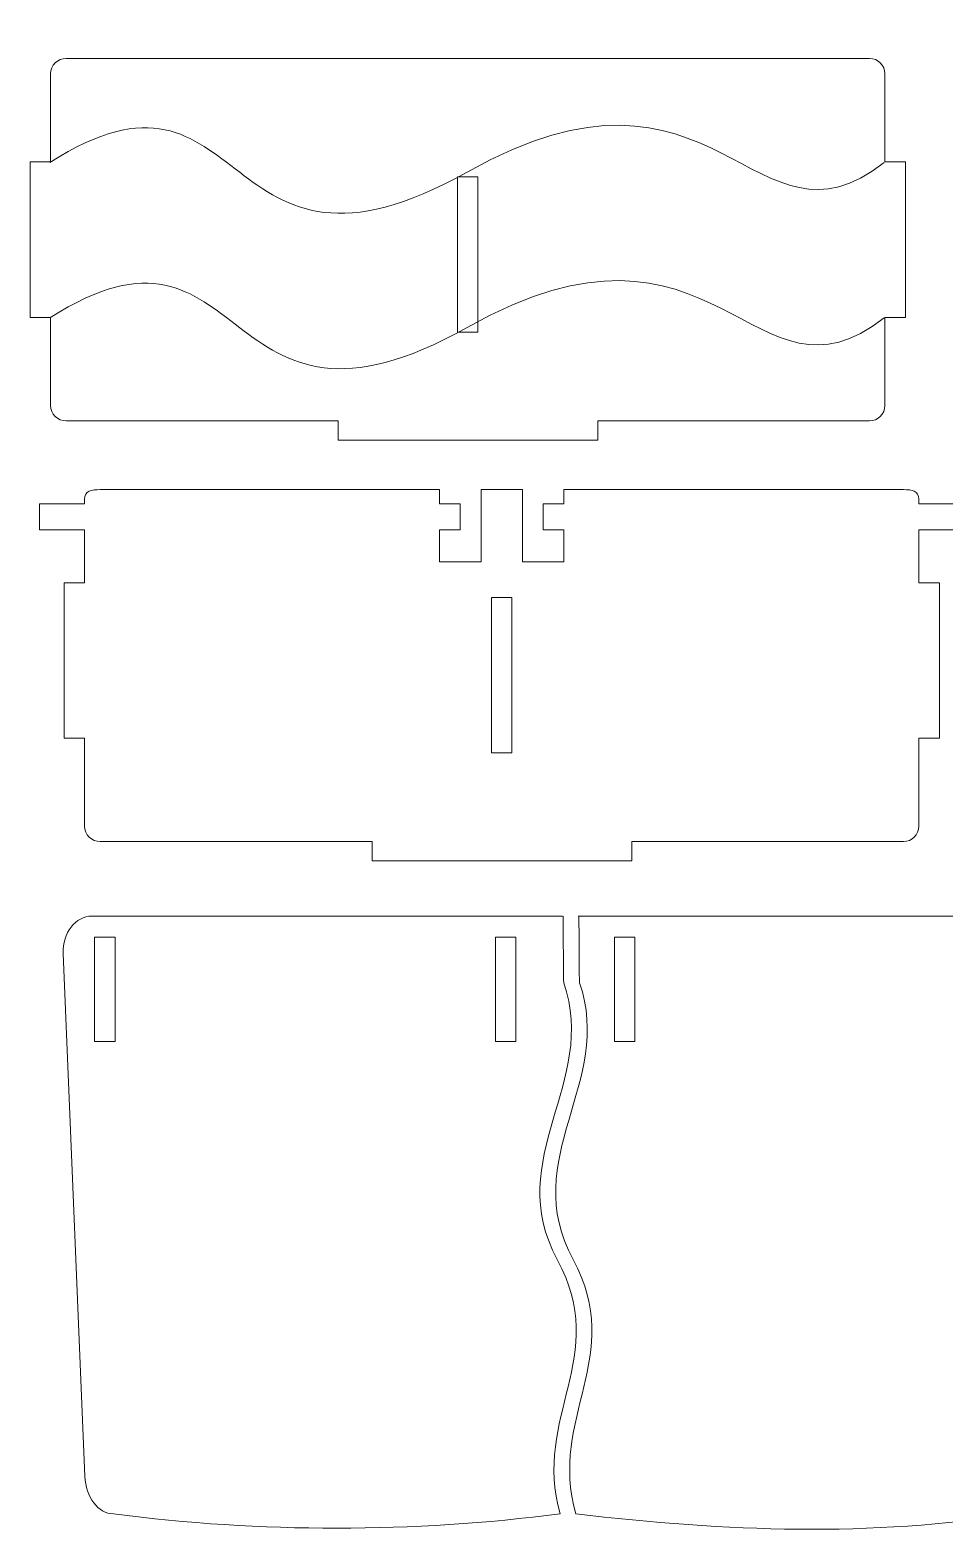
# Model space of a CAD drawing. Header units: millimetres. Extents: x -194 to 288, y -182 to 161.
# Drawn here: x -194.2 to -17.7, y -129.8 to 161.2 of the extents above; entities that cross this region are included whole.
import ezdxf

# ---------------------------------------------------------------- set-up
doc = ezdxf.new("R2010")
doc.units = ezdxf.units.MM
doc.header["$MEASUREMENT"] = 0
doc.layers.add('layer 1', color=7, linetype='Continuous')

msp = doc.modelspace()

# ---------------------------------------------------------------- linework, layer by layer
at = {"layer": 'layer 1', "color": 140, "lineweight": 20}
for points in [[(-190.3651, 135.6305), (-151.469, 160.4198), (-158.4404, 106.3701), (-109.8665, 133.7712), (-109.8665, 133.7712), (-61.2927, 161.1723), (-54.6799, 115.6305), (-29.3682, 135.6305)], [(-190.3651, 105.6305), (-151.469, 130.4198), (-158.4404, 76.3701), (-109.8665, 103.7712), (-109.8665, 103.7712), (-61.2927, 131.1723), (-54.6799, 85.6305), (-29.3682, 105.6305)]]:
    msp.add_open_spline(points, degree=3, knots=[0, 0, 0, 0, 0.33333333, 0.33333333, 0.33333333, 0.33333333, 1, 1, 1, 1], dxfattribs=at)
at = {"layer": 'layer 1', "color": 240, "lineweight": 20}
for points, knots in [([(-187.2312, 155.7156), (-188.8812, 155.7156), (-190.2312, 154.3651), (-190.2312, 152.7155), (-190.2312, 152.7155), (-190.2312, 152.7155), (-190.2312, 135.7156), (-190.2312, 135.7156)], [0, 0, 0, 0, 0.33333333, 0.33333333, 0.33333333, 0.33333333, 1, 1, 1, 1]), ([(-29.2344, 135.7156), (-29.2344, 135.7156), (-29.2344, 152.7155), (-29.2344, 152.7155), (-29.2344, 152.7155), (-29.2344, 154.3654), (-30.5848, 155.7156), (-32.2344, 155.7156), (-32.2344, 155.7156), (-32.2344, 155.7156), (-122.5683, 155.7156), (-122.5683, 155.7156), (-122.5683, 155.7156), (-122.5683, 155.7156), (-187.2312, 155.7156), (-187.2312, 155.7156)], [0, 0, 0, 0, 0.2, 0.2, 0.2, 0.2, 0.4, 0.4, 0.4, 0.4, 0.6, 0.6, 0.6, 0.6, 1, 1, 1, 1]), ([(-190.2312, 135.7156), (-190.2312, 135.7156), (-194.1812, 135.7156), (-194.1812, 135.7156), (-194.1812, 135.7156), (-194.1812, 135.7156), (-194.1812, 105.7156), (-194.1812, 105.7156), (-194.1812, 105.7156), (-194.1812, 105.7156), (-190.2312, 105.7156), (-190.2312, 105.7156)], [0, 0, 0, 0, 0.25, 0.25, 0.25, 0.25, 0.5, 0.5, 0.5, 0.5, 1, 1, 1, 1]), ([(-29.2344, 105.7156), (-29.2344, 105.7156), (-25.2844, 105.7156), (-25.2844, 105.7156), (-25.2844, 105.7156), (-25.2844, 105.7156), (-25.2844, 135.7156), (-25.2844, 135.7156), (-25.2844, 135.7156), (-25.2844, 135.7156), (-29.2344, 135.7156), (-29.2344, 135.7156)], [0, 0, 0, 0, 0.25, 0.25, 0.25, 0.25, 0.5, 0.5, 0.5, 0.5, 1, 1, 1, 1]), ([(-111.7078, 102.8412), (-111.7078, 102.8412), (-107.7578, 102.8412), (-107.7578, 102.8412), (-107.7578, 102.8412), (-107.7578, 102.8412), (-107.7578, 104.7493), (-107.7578, 104.7493), (-107.7578, 104.7493), (-107.7578, 104.7493), (-107.7578, 132.8412), (-107.7578, 132.8412), (-107.7578, 132.8412), (-107.7578, 132.8412), (-111.7078, 132.8412), (-111.7078, 132.8412), (-111.7078, 132.8412), (-111.7078, 132.8412), (-111.7078, 104.7517), (-111.7078, 104.7517), (-111.7078, 104.7517), (-111.7078, 104.7517), (-111.7078, 102.8412), (-111.7078, 102.8412)], [0, 0, 0, 0, 0.14285714, 0.14285714, 0.14285714, 0.14285714, 0.28571429, 0.28571429, 0.28571429, 0.28571429, 0.42857143, 0.42857143, 0.42857143, 0.42857143, 0.57142857, 0.57142857, 0.57142857, 0.57142857, 0.71428571, 0.71428571, 0.71428571, 0.71428571, 1, 1, 1, 1]), ([(-190.2312, 105.7156), (-190.2312, 105.7156), (-190.2312, 88.7157), (-190.2312, 88.7157), (-190.2312, 88.7157), (-190.2312, 87.0661), (-188.8812, 85.7156), (-187.2312, 85.7156), (-187.2312, 85.7156), (-187.2312, 85.7156), (-134.7535, 85.7156), (-134.7535, 85.7156), (-134.7535, 85.7156), (-134.7535, 85.7156), (-134.7637, 81.9971), (-134.7637, 81.9971), (-134.7637, 81.9971), (-134.7637, 81.9971), (-84.6313, 81.9972), (-84.6313, 81.9972), (-84.6313, 81.9972), (-84.6313, 81.9972), (-84.6387, 85.7156), (-84.6387, 85.7156), (-84.6387, 85.7156), (-84.6387, 85.7156), (-32.2344, 85.7156), (-32.2344, 85.7156), (-32.2344, 85.7156), (-30.5844, 85.7156), (-29.2344, 87.0658), (-29.2344, 88.7157), (-29.2344, 88.7157), (-29.2344, 88.7157), (-29.2344, 105.7156), (-29.2344, 105.7156)], [0, 0, 0, 0, 0.1, 0.1, 0.1, 0.1, 0.2, 0.2, 0.2, 0.2, 0.3, 0.3, 0.3, 0.3, 0.4, 0.4, 0.4, 0.4, 0.5, 0.5, 0.5, 0.5, 0.6, 0.6, 0.6, 0.6, 0.7, 0.7, 0.7, 0.7, 0.8, 0.8, 0.8, 0.8, 1, 1, 1, 1]), ([(-115.172, 72.4513), (-115.172, 72.4513), (-180.6704, 72.4513), (-180.6704, 72.4513), (-180.6704, 72.4513), (-182.3204, 72.4513), (-183.6704, 72.2304), (-183.6704, 70.5809), (-183.6704, 70.5809), (-183.6704, 70.5809), (-183.6704, 69.7107), (-183.6704, 69.7107)], [0, 0, 0, 0, 0.25, 0.25, 0.25, 0.25, 0.5, 0.5, 0.5, 0.5, 1, 1, 1, 1]), ([(-111.172, 58.5172), (-111.172, 58.5172), (-107.172, 58.5172), (-107.172, 58.5172), (-107.172, 58.5172), (-107.172, 58.5172), (-107.172, 72.4513), (-107.172, 72.4513)], [0, 0, 0, 0, 0.33333333, 0.33333333, 0.33333333, 0.33333333, 1, 1, 1, 1]), ([(-99.172, 72.4513), (-99.172, 72.4513), (-99.172, 58.5172), (-99.172, 58.5172), (-99.172, 58.5172), (-99.172, 58.5172), (-95.172, 58.5172), (-95.172, 58.5172)], [0, 0, 0, 0, 0.33333333, 0.33333333, 0.33333333, 0.33333333, 1, 1, 1, 1]), ([(-22.6736, 69.7108), (-22.6736, 69.7108), (-22.6736, 70.581), (-22.6736, 70.581), (-22.6736, 70.581), (-22.6736, 72.2309), (-24.0242, 72.4513), (-25.6736, 72.4513), (-25.6736, 72.4513), (-25.6736, 72.4513), (-91.172, 72.4513), (-91.172, 72.4513)], [0, 0, 0, 0, 0.25, 0.25, 0.25, 0.25, 0.5, 0.5, 0.5, 0.5, 1, 1, 1, 1]), ([(-183.6704, 69.7107), (-183.6704, 69.7107), (-192.3543, 69.7107), (-192.3543, 69.7107), (-192.3543, 69.7107), (-192.3543, 69.7107), (-192.3541, 64.6894), (-192.3541, 64.6894), (-192.3541, 64.6894), (-192.3541, 64.6894), (-183.6704, 64.6894), (-183.6704, 64.6894)], [0, 0, 0, 0, 0.25, 0.25, 0.25, 0.25, 0.5, 0.5, 0.5, 0.5, 1, 1, 1, 1]), ([(-115.172, 64.6894), (-115.172, 64.6894), (-111.172, 64.6894), (-111.172, 64.6894), (-111.172, 64.6894), (-111.172, 64.6894), (-111.172, 69.7107), (-111.172, 69.7107), (-111.172, 69.7107), (-111.172, 69.7107), (-115.172, 69.7107), (-115.172, 69.7107)], [0, 0, 0, 0, 0.25, 0.25, 0.25, 0.25, 0.5, 0.5, 0.5, 0.5, 1, 1, 1, 1]), ([(-91.172, 69.7107), (-91.172, 69.7107), (-95.172, 69.7107), (-95.172, 69.7107), (-95.172, 69.7107), (-95.172, 69.7107), (-95.172, 69.6813), (-95.172, 69.6813), (-95.172, 69.6813), (-95.172, 69.6813), (-95.172, 64.6894), (-95.172, 64.6894), (-95.172, 64.6894), (-95.172, 64.6894), (-91.172, 64.6894), (-91.172, 64.6894)], [0, 0, 0, 0, 0.2, 0.2, 0.2, 0.2, 0.4, 0.4, 0.4, 0.4, 0.6, 0.6, 0.6, 0.6, 1, 1, 1, 1]), ([(-22.6736, 64.6894), (-22.6736, 64.6894), (-13.9899, 64.6894), (-13.9899, 64.6894), (-13.9899, 64.6894), (-13.9899, 64.6894), (-13.9897, 69.7108), (-13.9897, 69.7108), (-13.9897, 69.7108), (-13.9897, 69.7108), (-22.6736, 69.7108), (-22.6736, 69.7108)], [0, 0, 0, 0, 0.25, 0.25, 0.25, 0.25, 0.5, 0.5, 0.5, 0.5, 1, 1, 1, 1]), ([(-115.172, 64.6894), (-115.172, 64.6894), (-115.172, 58.5172), (-115.172, 58.5172), (-115.172, 58.5172), (-115.172, 58.5172), (-111.172, 58.5172), (-111.172, 58.5172)], [0, 0, 0, 0, 0.33333333, 0.33333333, 0.33333333, 0.33333333, 1, 1, 1, 1]), ([(-95.172, 58.5172), (-95.172, 58.5172), (-91.172, 58.5172), (-91.172, 58.5172), (-91.172, 58.5172), (-91.172, 58.5172), (-91.172, 64.6894), (-91.172, 64.6894)], [0, 0, 0, 0, 0.33333333, 0.33333333, 0.33333333, 0.33333333, 1, 1, 1, 1]), ([(-183.6704, 54.4816), (-183.6704, 54.4816), (-187.6204, 54.4816), (-187.6204, 54.4816), (-187.6204, 54.4816), (-187.6204, 54.4816), (-187.6204, 24.4816), (-187.6204, 24.4816), (-187.6204, 24.4816), (-187.6204, 24.4816), (-183.6704, 24.4816), (-183.6704, 24.4816)], [0, 0, 0, 0, 0.25, 0.25, 0.25, 0.25, 0.5, 0.5, 0.5, 0.5, 1, 1, 1, 1]), ([(-22.6736, 24.4816), (-22.6736, 24.4816), (-18.7236, 24.4816), (-18.7236, 24.4816), (-18.7236, 24.4816), (-18.7236, 24.4816), (-18.7236, 54.4816), (-18.7236, 54.4816), (-18.7236, 54.4816), (-18.7236, 54.4816), (-22.6736, 54.4816), (-22.6736, 54.4816)], [0, 0, 0, 0, 0.25, 0.25, 0.25, 0.25, 0.5, 0.5, 0.5, 0.5, 1, 1, 1, 1]), ([(-105.147, 21.6072), (-105.147, 21.6072), (-101.197, 21.6072), (-101.197, 21.6072), (-101.197, 21.6072), (-101.197, 21.6072), (-101.197, 23.5153), (-101.197, 23.5153), (-101.197, 23.5153), (-101.197, 23.5153), (-101.197, 24.5304), (-101.197, 24.5304), (-101.197, 24.5304), (-101.197, 24.5304), (-101.197, 51.6072), (-101.197, 51.6072), (-101.197, 51.6072), (-101.197, 51.6072), (-105.147, 51.6072), (-105.147, 51.6072), (-105.147, 51.6072), (-105.147, 51.6072), (-105.147, 24.5328), (-105.147, 24.5328), (-105.147, 24.5328), (-105.147, 24.5328), (-105.147, 23.5177), (-105.147, 23.5177), (-105.147, 23.5177), (-105.147, 23.5177), (-105.147, 21.6072), (-105.147, 21.6072)], [0, 0, 0, 0, 0.11111111, 0.11111111, 0.11111111, 0.11111111, 0.22222222, 0.22222222, 0.22222222, 0.22222222, 0.33333333, 0.33333333, 0.33333333, 0.33333333, 0.44444444, 0.44444444, 0.44444444, 0.44444444, 0.55555556, 0.55555556, 0.55555556, 0.55555556, 0.66666667, 0.66666667, 0.66666667, 0.66666667, 0.77777778, 0.77777778, 0.77777778, 0.77777778, 1, 1, 1, 1]), ([(-183.6704, 24.4816), (-183.6704, 24.4816), (-183.6704, 7.4817), (-183.6704, 7.4817), (-183.6704, 7.4817), (-183.6704, 5.8322), (-182.3204, 4.4816), (-180.6704, 4.4816), (-180.6704, 4.4816), (-180.6704, 4.4816), (-128.1927, 4.4816), (-128.1927, 4.4816), (-128.1927, 4.4816), (-128.1927, 4.4816), (-128.2029, 0.7631), (-128.2029, 0.7631), (-128.2029, 0.7631), (-128.2029, 0.7631), (-78.0705, 0.7632), (-78.0705, 0.7632), (-78.0705, 0.7632), (-78.0705, 0.7632), (-78.0779, 4.4816), (-78.0779, 4.4816), (-78.0779, 4.4816), (-78.0779, 4.4816), (-25.6736, 4.4816), (-25.6736, 4.4816), (-25.6736, 4.4816), (-24.0236, 4.4816), (-22.6736, 5.8318), (-22.6736, 7.4817), (-22.6736, 7.4817), (-22.6736, 7.4817), (-22.6736, 24.4816), (-22.6736, 24.4816)], [0, 0, 0, 0, 0.1, 0.1, 0.1, 0.1, 0.2, 0.2, 0.2, 0.2, 0.3, 0.3, 0.3, 0.3, 0.4, 0.4, 0.4, 0.4, 0.5, 0.5, 0.5, 0.5, 0.6, 0.6, 0.6, 0.6, 0.7, 0.7, 0.7, 0.7, 0.8, 0.8, 0.8, 0.8, 1, 1, 1, 1]), ([(-91.911, -125.3016), (-120.0276, -128.9678), (-149.9582, -129.043), (-178.0735, -125.3012), (-178.0735, -125.3012), (-181.1139, -125.3012), (-183.4359, -122.049), (-183.6014, -118.0877), (-183.6014, -118.0877), (-183.6014, -118.0877), (-187.8193, -17.102), (-187.8193, -17.102), (-187.8193, -17.102), (-187.9847, -13.1407), (-185.3319, -9.8885), (-182.2915, -9.8885), (-182.2915, -9.8885), (-182.2915, -9.8885), (-91.4785, -9.8885), (-91.4785, -9.8885)], [0, 0, 0, 0, 0.16666667, 0.16666667, 0.16666667, 0.16666667, 0.33333333, 0.33333333, 0.33333333, 0.33333333, 0.5, 0.5, 0.5, 0.5, 0.66666667, 0.66666667, 0.66666667, 0.66666667, 1, 1, 1, 1]), ([(-91.3352, -9.8857), (-91.2898, -14.1026), (-91.2724, -22.5769), (-91.2072, -22.7639), (-91.2072, -22.7639), (-84.5128, -41.9394), (-103.0711, -56.7052), (-92.4469, -76.23), (-92.4469, -76.23), (-82.2312, -95.004), (-97.3002, -106.5631), (-91.9096, -125.3018)], [0, 0, 0, 0, 0.25, 0.25, 0.25, 0.25, 0.5, 0.5, 0.5, 0.5, 1, 1, 1, 1]), ([(-88.2882, -9.8857), (-88.2428, -14.1026), (-88.2254, -22.5769), (-88.1602, -22.7639), (-88.1602, -22.7639), (-81.4658, -41.9394), (-100.0241, -56.7052), (-89.3999, -76.23), (-89.3999, -76.23), (-79.1842, -95.004), (-94.2532, -106.5631), (-88.8626, -125.3018)], [0, 0, 0, 0, 0.25, 0.25, 0.25, 0.25, 0.5, 0.5, 0.5, 0.5, 1, 1, 1, 1]), ([(-88.4315, -9.8857), (-88.4315, -9.8857), (0.4458, -9.8857), (0.4458, -9.8857), (0.4458, -9.8857), (3.486, -9.8857), (6.1281, -13.1376), (5.9734, -17.0992), (5.9734, -17.0992), (5.9734, -17.0992), (2.0286, -118.0849), (2.0286, -118.0849), (2.0286, -118.0849), (1.8739, -122.0465), (-0.4951, -124.8329), (-3.4991, -125.2984), (-3.4991, -125.2984), (-32.2497, -129.7544), (-59.5825, -128.7824), (-88.8626, -125.299)], [0, 0, 0, 0, 0.16666667, 0.16666667, 0.16666667, 0.16666667, 0.33333333, 0.33333333, 0.33333333, 0.33333333, 0.5, 0.5, 0.5, 0.5, 0.66666667, 0.66666667, 0.66666667, 0.66666667, 1, 1, 1, 1]), ([(-177.8036, -34.0813), (-177.8036, -34.0813), (-177.8036, -13.9813), (-177.8036, -13.9813), (-177.8036, -13.9813), (-177.8036, -13.9813), (-181.7536, -13.9813), (-181.7536, -13.9813), (-181.7536, -13.9813), (-181.7536, -13.9813), (-181.7536, -34.0813), (-181.7536, -34.0813), (-181.7536, -34.0813), (-181.7536, -34.0813), (-177.8036, -34.0813), (-177.8036, -34.0813)], [0, 0, 0, 0, 0.2, 0.2, 0.2, 0.2, 0.4, 0.4, 0.4, 0.4, 0.6, 0.6, 0.6, 0.6, 1, 1, 1, 1]), ([(-100.4469, -34.0813), (-100.4469, -34.0813), (-100.4469, -13.9813), (-100.4469, -13.9813), (-100.4469, -13.9813), (-100.4469, -13.9813), (-104.3969, -13.9813), (-104.3969, -13.9813), (-104.3969, -13.9813), (-104.3969, -13.9813), (-104.3969, -34.0813), (-104.3969, -34.0813), (-104.3969, -34.0813), (-104.3969, -34.0813), (-100.4469, -34.0813), (-100.4469, -34.0813)], [0, 0, 0, 0, 0.2, 0.2, 0.2, 0.2, 0.4, 0.4, 0.4, 0.4, 0.6, 0.6, 0.6, 0.6, 1, 1, 1, 1]), ([(-77.4616, -34.0785), (-77.4616, -34.0785), (-77.4616, -13.9785), (-77.4616, -13.9785), (-77.4616, -13.9785), (-77.4616, -13.9785), (-81.4116, -13.9785), (-81.4116, -13.9785), (-81.4116, -13.9785), (-81.4116, -13.9785), (-81.4116, -34.0785), (-81.4116, -34.0785), (-81.4116, -34.0785), (-81.4116, -34.0785), (-77.4616, -34.0785), (-77.4616, -34.0785)], [0, 0, 0, 0, 0.2, 0.2, 0.2, 0.2, 0.4, 0.4, 0.4, 0.4, 0.6, 0.6, 0.6, 0.6, 1, 1, 1, 1])]:
    msp.add_open_spline(points, degree=3, knots=knots, dxfattribs=at)
for points in [[(-115.172, 72.4513), (-115.172, 72.4513), (-115.172, 69.7107), (-115.172, 69.7107)], [(-99.172, 72.4513), (-99.172, 72.4513), (-107.172, 72.4513), (-107.172, 72.4513)], [(-91.172, 69.7107), (-91.172, 69.7107), (-91.172, 72.4513), (-91.172, 72.4513)], [(-183.6704, 64.6894), (-183.6704, 64.6894), (-183.6704, 54.4816), (-183.6704, 54.4816)], [(-22.6736, 54.4816), (-22.6736, 54.4816), (-22.6736, 64.6894), (-22.6736, 64.6894)]]:
    msp.add_open_spline(points, degree=3, dxfattribs=at)

doc.saveas('drawing.dxf')
